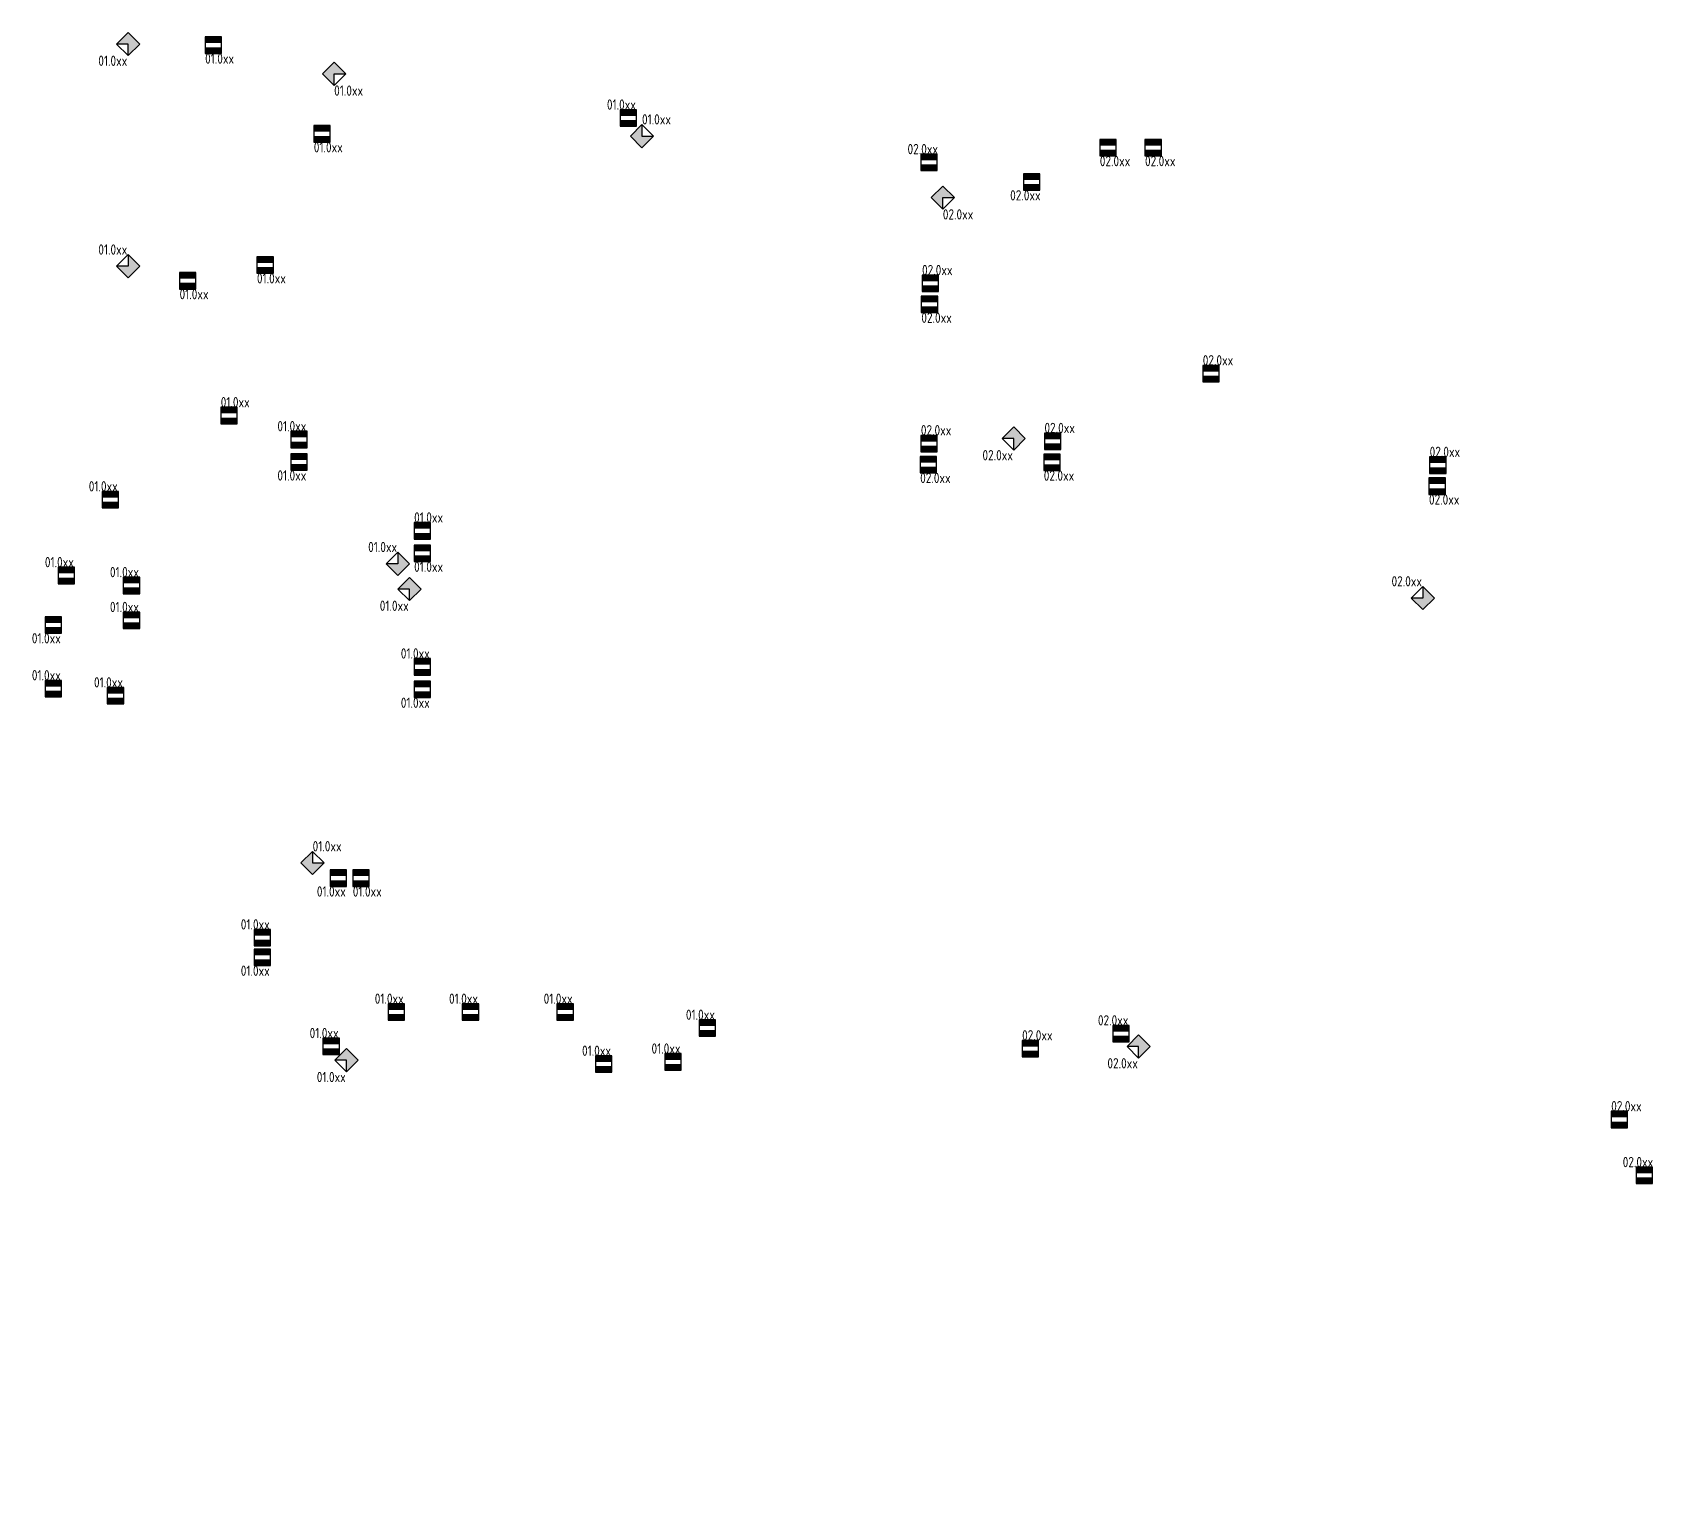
# Model space of a CAD drawing. Header units: millimetres. Extents: x 60709 to 139578, y -46644 to 25167.
import ezdxf

# ---------------------------------------------------------------- set-up
doc = ezdxf.new("R2010")
doc.units = ezdxf.units.MM
doc.layers.add('Охранная сигнализация', color=5, linetype='Continuous')
doc.styles.add('-ISOCPEUR-', font='ISOCPEUR.TTF', dxfattribs={"width": 0.8, "height": 2.5})

# ---------------------------------------------------------------- blocks, each defined once
blk = doc.blocks.new('*U10')
h = blk.add_hatch(color=256)
h.dxf.hatch_style = 1
h.paths.add_polyline_path([(-4, 1.3), (-4, 0), (0, 0), (0, 1.3)])
h.paths.add_polyline_path([(-4, 4), (-4, 2.7), (0, 2.7), (0, 4)])
for points in [[(-4, 0), (0, 0), (0, 4), (-4, 4)], [(-4, 2.7), (0, 2.7), (0, 4), (-4, 4)], [(-4, 0), (0, 0), (0, 1.3), (-4, 1.3)]]:
    blk.add_lwpolyline(points, close=True)
at = {"style": '-ISOCPEUR-', "width": 0.8}
blk.add_attdef('ADDR', (0, 4), '', height=2.5, dxfattribs=at)
blk = doc.blocks.new('*U11')
h = blk.add_hatch(color=256)
h.dxf.hatch_style = 1
h.paths.add_polyline_path([(-4, -2.7), (-4, -4), (0, -4), (0, -2.7)])
h.paths.add_polyline_path([(-4, 0), (-4, -1.3), (0, -1.3), (0, 0)])
for points in [[(-4, -4), (0, -4), (0, 0), (-4, 0)], [(-4, -1.3), (0, -1.3), (0, 0), (-4, 0)], [(-4, -4), (0, -4), (0, -2.7), (-4, -2.7)]]:
    blk.add_lwpolyline(points, close=True)
at = {"style": '-ISOCPEUR-', "width": 0.8}
blk.add_attdef('ADDR', (0, -4), '', height=2.5, dxfattribs=at)
blk = doc.blocks.new('*U4')
h = blk.add_hatch(color=256)
h.dxf.hatch_style = 1
h.paths.add_polyline_path([(-2.83, 0), (-5.66, -2.83), (-2.83, -2.83), (-2.83, -5.66), (0, -2.83)])
for points in [[(-2.83, 0), (-5.66, -2.83), (-2.83, -5.66), (0, -2.83)], [(-2.83, -2.83), (-5.66, -2.83), (-2.83, -5.66), (-2.83, -2.83)]]:
    blk.add_lwpolyline(points, close=True)
at = {"style": '-ISOCPEUR-', "width": 0.8}
blk.add_attdef('ADDR', (-2.83, -5.66), '', height=2.5, dxfattribs=at)
blk = doc.blocks.new('*U12')
h = blk.add_hatch(color=256)
h.dxf.hatch_style = 1
h.paths.add_polyline_path([(0, 1.3), (0, 0), (4, 0), (4, 1.3)])
h.paths.add_polyline_path([(0, 4), (0, 2.7), (4, 2.7), (4, 4)])
for points in [[(0, 0), (4, 0), (4, 4), (0, 4)], [(0, 2.7), (4, 2.7), (4, 4), (0, 4)], [(0, 0), (4, 0), (4, 1.3), (0, 1.3)]]:
    blk.add_lwpolyline(points, close=True)
at = {"style": '-ISOCPEUR-', "width": 0.8}
blk.add_attdef('ADDR', (0, 4), '', height=2.5, dxfattribs=at)
blk = doc.blocks.new('*U13')
h = blk.add_hatch(color=256)
h.dxf.hatch_style = 1
h.paths.add_polyline_path([(0, -2.7), (0, -4), (4, -4), (4, -2.7)])
h.paths.add_polyline_path([(0, 0), (0, -1.3), (4, -1.3), (4, 0)])
for points in [[(0, -4), (4, -4), (4, 0), (0, 0)], [(0, -1.3), (4, -1.3), (4, 0), (0, 0)], [(0, -4), (4, -4), (4, -2.7), (0, -2.7)]]:
    blk.add_lwpolyline(points, close=True)
at = {"style": '-ISOCPEUR-', "width": 0.8}
blk.add_attdef('ADDR', (0, -4), '', height=2.5, dxfattribs=at)
blk = doc.blocks.new('*U5')
h = blk.add_hatch(color=256)
h.dxf.hatch_style = 1
h.paths.add_polyline_path([(2.83, 0), (5.66, 2.83), (2.83, 2.83), (2.83, 5.66), (0, 2.83)])
for points in [[(2.83, 0), (5.66, 2.83), (2.83, 5.66), (0, 2.83)], [(2.83, 2.83), (5.66, 2.83), (2.83, 5.66), (2.83, 2.83)]]:
    blk.add_lwpolyline(points, close=True)
at = {"style": '-ISOCPEUR-', "width": 0.8}
blk.add_attdef('ADDR', (2.83, 5.66), '', height=2.5, dxfattribs=at)
blk = doc.blocks.new('*U6')
h = blk.add_hatch(color=256)
h.dxf.hatch_style = 1
h.paths.add_polyline_path([(2.83, 0), (5.66, -2.83), (2.83, -2.83), (2.83, -5.66), (0, -2.83)])
for points in [[(2.83, 0), (5.66, -2.83), (2.83, -5.66), (0, -2.83)], [(2.83, -2.83), (5.66, -2.83), (2.83, -5.66), (2.83, -2.83)]]:
    blk.add_lwpolyline(points, close=True)
at = {"style": '-ISOCPEUR-', "width": 0.8}
blk.add_attdef('ADDR', (2.83, -5.66), '', height=2.5, dxfattribs=at)
blk = doc.blocks.new('*U7')
h = blk.add_hatch(color=256)
h.dxf.hatch_style = 1
h.paths.add_polyline_path([(-2.83, 0), (-5.66, -2.83), (-2.83, -2.83), (-2.83, -5.66), (0, -2.83)])
for points in [[(-2.83, 0), (-5.66, -2.83), (-2.83, -5.66), (0, -2.83)], [(-2.83, -2.83), (-5.66, -2.83), (-2.83, -5.66), (-2.83, -2.83)]]:
    blk.add_lwpolyline(points, close=True)
at = {"style": '-ISOCPEUR-', "width": 0.8}
blk.add_attdef('ADDR', (-2.83, -5.66), '', height=2.5, dxfattribs=at)
blk = doc.blocks.new('*U14')
h = blk.add_hatch(color=256)
h.dxf.hatch_style = 1
h.paths.add_polyline_path([(-4, 1.3), (-4, 0), (0, 0), (0, 1.3)])
h.paths.add_polyline_path([(-4, 4), (-4, 2.7), (0, 2.7), (0, 4)])
for points in [[(-4, 0), (0, 0), (0, 4), (-4, 4)], [(-4, 2.7), (0, 2.7), (0, 4), (-4, 4)], [(-4, 0), (0, 0), (0, 1.3), (-4, 1.3)]]:
    blk.add_lwpolyline(points, close=True)
at = {"style": '-ISOCPEUR-', "width": 0.8}
blk.add_attdef('ADDR', (0, 4), '', height=2.5, dxfattribs=at)
blk = doc.blocks.new('*U8')
h = blk.add_hatch(color=256)
h.dxf.hatch_style = 1
h.paths.add_polyline_path([(-2.83, 0), (-5.66, 2.83), (-2.83, 2.83), (-2.83, 5.66), (0, 2.83)])
for points in [[(-2.83, 0), (-5.66, 2.83), (-2.83, 5.66), (0, 2.83)], [(-2.83, 2.83), (-5.66, 2.83), (-2.83, 5.66), (-2.83, 2.83)]]:
    blk.add_lwpolyline(points, close=True)
at = {"style": '-ISOCPEUR-', "width": 0.8}
blk.add_attdef('ADDR', (-2.83, 5.66), '', height=2.5, dxfattribs=at)
blk = doc.blocks.new('*U15')
h = blk.add_hatch(color=256)
h.dxf.hatch_style = 1
h.paths.add_polyline_path([(0, 1.3), (0, 0), (4, 0), (4, 1.3)])
h.paths.add_polyline_path([(0, 4), (0, 2.7), (4, 2.7), (4, 4)])
for points in [[(0, 0), (4, 0), (4, 4), (0, 4)], [(0, 2.7), (4, 2.7), (4, 4), (0, 4)], [(0, 0), (4, 0), (4, 1.3), (0, 1.3)]]:
    blk.add_lwpolyline(points, close=True)
at = {"style": '-ISOCPEUR-', "width": 0.8}
blk.add_attdef('ADDR', (0, 4), '', height=2.5, dxfattribs=at)
blk = doc.blocks.new('*U9')
h = blk.add_hatch(color=256)
h.dxf.hatch_style = 1
h.paths.add_polyline_path([(2.83, 0), (5.66, -2.83), (2.83, -2.83), (2.83, -5.66), (0, -2.83)])
for points in [[(2.83, 0), (5.66, -2.83), (2.83, -5.66), (0, -2.83)], [(2.83, -2.83), (5.66, -2.83), (2.83, -5.66), (2.83, -2.83)]]:
    blk.add_lwpolyline(points, close=True)
at = {"style": '-ISOCPEUR-', "width": 0.8}
blk.add_attdef('ADDR', (2.83, -5.66), '', height=2.5, dxfattribs=at)
blk = doc.blocks.new('*U16')
h = blk.add_hatch(color=256)
h.dxf.hatch_style = 1
h.paths.add_polyline_path([(0, 1.3), (0, 0), (4, 0), (4, 1.3)])
h.paths.add_polyline_path([(0, 4), (0, 2.7), (4, 2.7), (4, 4)])
for points in [[(0, 0), (4, 0), (4, 4), (0, 4)], [(0, 2.7), (4, 2.7), (4, 4), (0, 4)], [(0, 0), (4, 0), (4, 1.3), (0, 1.3)]]:
    blk.add_lwpolyline(points, close=True)
at = {"style": '-ISOCPEUR-', "width": 0.8}
blk.add_attdef('ADDR', (0, 4), '', height=2.5, dxfattribs=at)
blk = doc.blocks.new('*U23')
h = blk.add_hatch(color=256)
h.dxf.hatch_style = 1
h.paths.add_polyline_path([(2.83, 0), (5.66, 2.83), (2.83, 2.83), (2.83, 5.66), (0, 2.83)])
for points in [[(2.83, 0), (5.66, 2.83), (2.83, 5.66), (0, 2.83)], [(2.83, 2.83), (5.66, 2.83), (2.83, 5.66), (2.83, 2.83)]]:
    blk.add_lwpolyline(points, close=True)
at = {"style": '-ISOCPEUR-', "width": 0.8}
blk.add_attdef('ADDR', (2.83, 5.66), '', height=2.5, dxfattribs=at)
blk = doc.blocks.new('*U24')
h = blk.add_hatch(color=256)
h.dxf.hatch_style = 1
h.paths.add_polyline_path([(-2.83, 0), (-5.66, 2.83), (-2.83, 2.83), (-2.83, 5.66), (0, 2.83)])
for points in [[(-2.83, 0), (-5.66, 2.83), (-2.83, 5.66), (0, 2.83)], [(-2.83, 2.83), (-5.66, 2.83), (-2.83, 5.66), (-2.83, 2.83)]]:
    blk.add_lwpolyline(points, close=True)
at = {"style": '-ISOCPEUR-', "width": 0.8}
blk.add_attdef('ADDR', (-2.83, 5.66), '', height=2.5, dxfattribs=at)
blk = doc.blocks.new('*U25')
h = blk.add_hatch(color=256)
h.dxf.hatch_style = 1
h.paths.add_polyline_path([(-2.83, 0), (-5.66, -2.83), (-2.83, -2.83), (-2.83, -5.66), (0, -2.83)])
for points in [[(-2.83, 0), (-5.66, -2.83), (-2.83, -5.66), (0, -2.83)], [(-2.83, -2.83), (-5.66, -2.83), (-2.83, -5.66), (-2.83, -2.83)]]:
    blk.add_lwpolyline(points, close=True)
at = {"style": '-ISOCPEUR-', "width": 0.8}
blk.add_attdef('ADDR', (-2.83, -5.66), '', height=2.5, dxfattribs=at)
blk = doc.blocks.new('*U26')
h = blk.add_hatch(color=256)
h.dxf.hatch_style = 1
h.paths.add_polyline_path([(0, -2.7), (0, -4), (4, -4), (4, -2.7)])
h.paths.add_polyline_path([(0, 0), (0, -1.3), (4, -1.3), (4, 0)])
for points in [[(0, -4), (4, -4), (4, 0), (0, 0)], [(0, -1.3), (4, -1.3), (4, 0), (0, 0)], [(0, -4), (4, -4), (4, -2.7), (0, -2.7)]]:
    blk.add_lwpolyline(points, close=True)
at = {"style": '-ISOCPEUR-', "width": 0.8}
blk.add_attdef('ADDR', (0, -4), '', height=2.5, dxfattribs=at)
blk = doc.blocks.new('*U27')
h = blk.add_hatch(color=256)
h.dxf.hatch_style = 1
h.paths.add_polyline_path([(-2.83, 0), (-5.66, 2.83), (-2.83, 2.83), (-2.83, 5.66), (0, 2.83)])
for points in [[(-2.83, 0), (-5.66, 2.83), (-2.83, 5.66), (0, 2.83)], [(-2.83, 2.83), (-5.66, 2.83), (-2.83, 5.66), (-2.83, 2.83)]]:
    blk.add_lwpolyline(points, close=True)
at = {"style": '-ISOCPEUR-', "width": 0.8}
blk.add_attdef('ADDR', (-2.83, 5.66), '', height=2.5, dxfattribs=at)

msp = doc.modelspace()

# ---------------------------------------------------------------- block references
at = {"layer": 'Охранная сигнализация'}
ref = msp.add_blockref('*U7', (65932, 25167), dxfattribs=dict(at, xscale=200, yscale=200, zscale=200))
ref.add_attrib('ADDR', '01.0xx', (63917, 23536), dxfattribs={"layer": '0', "height": 500, "style": '-ISOCPEUR-', "width": 0.8})
ref = msp.add_blockref('*U13', (69116, 24944), dxfattribs=dict(at, xscale=200, yscale=200, zscale=200))
ref.add_attrib('ADDR', '01.0xx', (69116, 23644), dxfattribs={"layer": '0', "height": 500, "style": '-ISOCPEUR-', "width": 0.8})
ref = msp.add_blockref('*U6', (74832, 23717), dxfattribs=dict(at, xscale=200, yscale=200, zscale=200))
ref.add_attrib('ADDR', '01.0xx', (75397, 22086), dxfattribs={"layer": '0', "height": 500, "style": '-ISOCPEUR-', "width": 0.8})
ref = msp.add_blockref('*U14', (90124, 20605), dxfattribs=dict(at, xscale=200, yscale=200, zscale=200))
ref.add_attrib('ADDR', '01.0xx', (88675, 21405), dxfattribs={"layer": '0', "height": 500, "style": '-ISOCPEUR-', "width": 0.8})
ref = msp.add_blockref('*U13', (74407, 20628), dxfattribs=dict(at, xscale=200, yscale=200, zscale=200))
ref.add_attrib('ADDR', '01.0xx', (74407, 19328), dxfattribs={"layer": '0', "height": 500, "style": '-ISOCPEUR-', "width": 0.8})
at = {"layer": 'Охранная сигнализация', "xscale": 200, "yscale": 200, "zscale": 200}
for name, p, values in [('*U5', (89817, 19552), {'ADDR': '01.0xx'}), ('*U15', (104015, 12548), {'ADDR': '02.0xx'}), ('*U15', (117680, 8157), {'ADDR': '02.0xx'}), ('*U16', (69876, 6117), {'ADDR': '01.0xx'}), ('*U15', (103958, 4751), {'ADDR': '02.0xx'}), ('*U15', (109974, 4864), {'ADDR': '02.0xx'}), ('*U15', (128725, 3699), {'ADDR': '02.0xx'}), ('*U12', (79290, 505), {'ADDR': '01.0xx'}), ('*U23', (73784, -15831), {'ADDR': '01.0xx'}), ('*U12', (108886, -24702), {'ADDR': '02.0xx'}), ('*U12', (137562, -28153), {'ADDR': '02.0xx'})]:
    msp.add_blockref(name, p, dxfattribs=at).add_auto_attribs(values)
at = {"layer": 'Охранная сигнализация'}
ref = msp.add_blockref('*U10', (104759, 18437), dxfattribs=dict(at, xscale=200, yscale=200, zscale=200))
ref.add_attrib('ADDR', '02.0xx', (103310, 19237), dxfattribs={"layer": '0', "height": 500, "style": '-ISOCPEUR-', "width": 0.8})
ref = msp.add_blockref('*U13', (112668, 19952), dxfattribs=dict(at, xscale=200, yscale=200, zscale=200))
ref.add_attrib('ADDR', '02.0xx', (112668, 18652), dxfattribs={"layer": '0', "height": 500, "style": '-ISOCPEUR-', "width": 0.8})
ref = msp.add_blockref('*U13', (114868, 19952), dxfattribs=dict(at, xscale=200, yscale=200, zscale=200))
ref.add_attrib('ADDR', '02.0xx', (114868, 18652), dxfattribs={"layer": '0', "height": 500, "style": '-ISOCPEUR-', "width": 0.8})
ref = msp.add_blockref('*U11', (109753, 18285), dxfattribs=dict(at, xscale=200, yscale=200, zscale=200))
ref.add_attrib('ADDR', '02.0xx', (108304, 16985), dxfattribs={"layer": '0', "height": 500, "style": '-ISOCPEUR-', "width": 0.8})
ref = msp.add_blockref('*U9', (104462, 17690), dxfattribs=dict(at, xscale=200, yscale=200, zscale=200))
ref.add_attrib('ADDR', '02.0xx', (105027, 16058), dxfattribs={"layer": '0', "height": 500, "style": '-ISOCPEUR-', "width": 0.8})
ref = msp.add_blockref('*U8', (65932, 13217), dxfattribs=dict(at, xscale=200, yscale=200, zscale=200))
ref.add_attrib('ADDR', '01.0xx', (63917, 14348), dxfattribs={"layer": '0', "height": 500, "style": '-ISOCPEUR-', "width": 0.8})
ref = msp.add_blockref('*U13', (71638, 14248), dxfattribs=dict(at, xscale=200, yscale=200, zscale=200))
ref.add_attrib('ADDR', '01.0xx', (71638, 12948), dxfattribs={"layer": '0', "height": 500, "style": '-ISOCPEUR-', "width": 0.8})
ref = msp.add_blockref('*U13', (67873, 13476), dxfattribs=dict(at, xscale=200, yscale=200, zscale=200))
ref.add_attrib('ADDR', '01.0xx', (67873, 12176), dxfattribs={"layer": '0', "height": 500, "style": '-ISOCPEUR-', "width": 0.8})
ref = msp.add_blockref('*U13', (103981, 12327), dxfattribs=dict(at, xscale=200, yscale=200, zscale=200))
ref.add_attrib('ADDR', '02.0xx', (103981, 11027), dxfattribs={"layer": '0', "height": 500, "style": '-ISOCPEUR-', "width": 0.8})
ref = msp.add_blockref('*U10', (74082, 4949), dxfattribs=dict(at, xscale=200, yscale=200, zscale=200))
ref.add_attrib('ADDR', '01.0xx', (72634, 5749), dxfattribs={"layer": '0', "height": 500, "style": '-ISOCPEUR-', "width": 0.8})
ref = msp.add_blockref('*U7', (109043, 5967), dxfattribs=dict(at, xscale=200, yscale=200, zscale=200))
ref.add_attrib('ADDR', '02.0xx', (106956, 4336), dxfattribs={"layer": '0', "height": 500, "style": '-ISOCPEUR-', "width": 0.8})
ref = msp.add_blockref('*U11', (74082, 4649), dxfattribs=dict(at, xscale=200, yscale=200, zscale=200))
ref.add_attrib('ADDR', '01.0xx', (72634, 3349), dxfattribs={"layer": '0', "height": 500, "style": '-ISOCPEUR-', "width": 0.8})
ref = msp.add_blockref('*U13', (103923, 4529), dxfattribs=dict(at, xscale=200, yscale=200, zscale=200))
ref.add_attrib('ADDR', '02.0xx', (103923, 3229), dxfattribs={"layer": '0', "height": 500, "style": '-ISOCPEUR-', "width": 0.8})
ref = msp.add_blockref('*U13', (109940, 4642), dxfattribs=dict(at, xscale=200, yscale=200, zscale=200))
ref.add_attrib('ADDR', '02.0xx', (109940, 3342), dxfattribs={"layer": '0', "height": 500, "style": '-ISOCPEUR-', "width": 0.8})
ref = msp.add_blockref('*U10', (64902, 2023), dxfattribs=dict(at, xscale=200, yscale=200, zscale=200))
ref.add_attrib('ADDR', '01.0xx', (63453, 2823), dxfattribs={"layer": '0', "height": 500, "style": '-ISOCPEUR-', "width": 0.8})
ref = msp.add_blockref('*U13', (128691, 3478), dxfattribs=dict(at, xscale=200, yscale=200, zscale=200))
ref.add_attrib('ADDR', '02.0xx', (128691, 2178), dxfattribs={"layer": '0', "height": 500, "style": '-ISOCPEUR-', "width": 0.8})
ref = msp.add_blockref('*U24', (79066, -1263), dxfattribs=dict(at, xscale=200, yscale=200, zscale=200))
ref.add_attrib('ADDR', '01.0xx', (77052, -132), dxfattribs={"layer": '0', "height": 500, "style": '-ISOCPEUR-', "width": 0.8})
ref = msp.add_blockref('*U26', (79290, 205), dxfattribs=dict(at, xscale=200, yscale=200, zscale=200))
ref.add_attrib('ADDR', '01.0xx', (79290, -1095), dxfattribs={"layer": '0', "height": 500, "style": '-ISOCPEUR-', "width": 0.8})
ref = msp.add_blockref('*U10', (62765, -1670), dxfattribs=dict(at, xscale=200, yscale=200, zscale=200))
ref.add_attrib('ADDR', '01.0xx', (61316, -870), dxfattribs={"layer": '0', "height": 500, "style": '-ISOCPEUR-', "width": 0.8})
ref = msp.add_blockref('*U10', (65932, -2155), dxfattribs=dict(at, xscale=200, yscale=200, zscale=200))
ref.add_attrib('ADDR', '01.0xx', (64483, -1355), dxfattribs={"layer": '0', "height": 500, "style": '-ISOCPEUR-', "width": 0.8})
ref = msp.add_blockref('*U25', (79632, -1363), dxfattribs=dict(at, xscale=200, yscale=200, zscale=200))
ref.add_attrib('ADDR', '01.0xx', (77617, -2994), dxfattribs={"layer": '0', "height": 500, "style": '-ISOCPEUR-', "width": 0.8})
ref = msp.add_blockref('*U27', (128957, -2933), dxfattribs=dict(at, xscale=200, yscale=200, zscale=200))
ref.add_attrib('ADDR', '02.0xx', (126870, -1802), dxfattribs={"layer": '0', "height": 500, "style": '-ISOCPEUR-', "width": 0.8})
ref = msp.add_blockref('*U10', (65932, -3850), dxfattribs=dict(at, xscale=200, yscale=200, zscale=200))
ref.add_attrib('ADDR', '01.0xx', (64483, -3050), dxfattribs={"layer": '0', "height": 500, "style": '-ISOCPEUR-', "width": 0.8})
ref = msp.add_blockref('*U11', (62129, -3277), dxfattribs=dict(at, xscale=200, yscale=200, zscale=200))
ref.add_attrib('ADDR', '01.0xx', (60681, -4577), dxfattribs={"layer": '0', "height": 500, "style": '-ISOCPEUR-', "width": 0.8})
ref = msp.add_blockref('*U10', (80090, -6115), dxfattribs=dict(at, xscale=200, yscale=200, zscale=200))
ref.add_attrib('ADDR', '01.0xx', (78642, -5315), dxfattribs={"layer": '0', "height": 500, "style": '-ISOCPEUR-', "width": 0.8})
ref = msp.add_blockref('*U10', (62129, -7175), dxfattribs=dict(at, xscale=200, yscale=200, zscale=200))
ref.add_attrib('ADDR', '01.0xx', (60681, -6375), dxfattribs={"layer": '0', "height": 500, "style": '-ISOCPEUR-', "width": 0.8})
ref = msp.add_blockref('*U10', (65154, -7523), dxfattribs=dict(at, xscale=200, yscale=200, zscale=200))
ref.add_attrib('ADDR', '01.0xx', (63706, -6723), dxfattribs={"layer": '0', "height": 500, "style": '-ISOCPEUR-', "width": 0.8})
ref = msp.add_blockref('*U11', (80090, -6415), dxfattribs=dict(at, xscale=200, yscale=200, zscale=200))
ref.add_attrib('ADDR', '01.0xx', (78642, -7715), dxfattribs={"layer": '0', "height": 500, "style": '-ISOCPEUR-', "width": 0.8})
ref = msp.add_blockref('*U11', (76004, -15602), dxfattribs=dict(at, xscale=200, yscale=200, zscale=200))
ref.add_attrib('ADDR', '01.0xx', (74555, -16902), dxfattribs={"layer": '0', "height": 500, "style": '-ISOCPEUR-', "width": 0.8})
ref = msp.add_blockref('*U26', (76304, -15602), dxfattribs=dict(at, xscale=200, yscale=200, zscale=200))
ref.add_attrib('ADDR', '01.0xx', (76304, -16902), dxfattribs={"layer": '0', "height": 500, "style": '-ISOCPEUR-', "width": 0.8})
ref = msp.add_blockref('*U10', (72301, -19304), dxfattribs=dict(at, xscale=200, yscale=200, zscale=200))
ref.add_attrib('ADDR', '01.0xx', (70852, -18504), dxfattribs={"layer": '0', "height": 500, "style": '-ISOCPEUR-', "width": 0.8})
ref = msp.add_blockref('*U11', (72301, -19461), dxfattribs=dict(at, xscale=200, yscale=200, zscale=200))
ref.add_attrib('ADDR', '01.0xx', (70852, -20761), dxfattribs={"layer": '0', "height": 500, "style": '-ISOCPEUR-', "width": 0.8})
ref = msp.add_blockref('*U10', (78821, -22921), dxfattribs=dict(at, xscale=200, yscale=200, zscale=200))
ref.add_attrib('ADDR', '01.0xx', (77373, -22121), dxfattribs={"layer": '0', "height": 500, "style": '-ISOCPEUR-', "width": 0.8})
ref = msp.add_blockref('*U10', (82437, -22921), dxfattribs=dict(at, xscale=200, yscale=200, zscale=200))
ref.add_attrib('ADDR', '01.0xx', (80989, -22121), dxfattribs={"layer": '0', "height": 500, "style": '-ISOCPEUR-', "width": 0.8})
ref = msp.add_blockref('*U10', (87044, -22921), dxfattribs=dict(at, xscale=200, yscale=200, zscale=200))
ref.add_attrib('ADDR', '01.0xx', (85595, -22121), dxfattribs={"layer": '0', "height": 500, "style": '-ISOCPEUR-', "width": 0.8})
ref = msp.add_blockref('*U10', (93969, -23701), dxfattribs=dict(at, xscale=200, yscale=200, zscale=200))
ref.add_attrib('ADDR', '01.0xx', (92520, -22901), dxfattribs={"layer": '0', "height": 500, "style": '-ISOCPEUR-', "width": 0.8})
ref = msp.add_blockref('*U10', (114098, -23973), dxfattribs=dict(at, xscale=200, yscale=200, zscale=200))
ref.add_attrib('ADDR', '02.0xx', (112576, -23173), dxfattribs={"layer": '0', "height": 500, "style": '-ISOCPEUR-', "width": 0.8})
ref = msp.add_blockref('*U10', (75651, -24595), dxfattribs=dict(at, xscale=200, yscale=200, zscale=200))
ref.add_attrib('ADDR', '01.0xx', (74203, -23795), dxfattribs={"layer": '0', "height": 500, "style": '-ISOCPEUR-', "width": 0.8})
ref = msp.add_blockref('*U4', (115125, -23633), dxfattribs=dict(at, xscale=200, yscale=200, zscale=200))
ref.add_attrib('ADDR', '02.0xx', (113038, -25264), dxfattribs={"layer": '0', "height": 500, "style": '-ISOCPEUR-', "width": 0.8})
ref = msp.add_blockref('*U4', (76567, -24303), dxfattribs=dict(at, xscale=200, yscale=200, zscale=200))
ref.add_attrib('ADDR', '01.0xx', (74552, -25934), dxfattribs={"layer": '0', "height": 500, "style": '-ISOCPEUR-', "width": 0.8})
ref = msp.add_blockref('*U10', (88913, -25453), dxfattribs=dict(at, xscale=200, yscale=200, zscale=200))
ref.add_attrib('ADDR', '01.0xx', (87464, -24653), dxfattribs={"layer": '0', "height": 500, "style": '-ISOCPEUR-', "width": 0.8})
ref = msp.add_blockref('*U10', (92294, -25347), dxfattribs=dict(at, xscale=200, yscale=200, zscale=200))
ref.add_attrib('ADDR', '01.0xx', (90846, -24547), dxfattribs={"layer": '0', "height": 500, "style": '-ISOCPEUR-', "width": 0.8})
ref = msp.add_blockref('*U10', (139572, -30874), dxfattribs=dict(at, xscale=200, yscale=200, zscale=200))
ref.add_attrib('ADDR', '02.0xx', (138123, -30074), dxfattribs={"layer": '0', "height": 500, "style": '-ISOCPEUR-', "width": 0.8})

# ---------------------------------------------------------------- texts
at = {"insert": (67919, -46641), "char_height": 2.5, "width": 3.21, "attachment_point": 1, "style": '-ISOCPEUR-'}
msp.add_mtext('##', dxfattribs=at)

doc.saveas('drawing.dxf')
